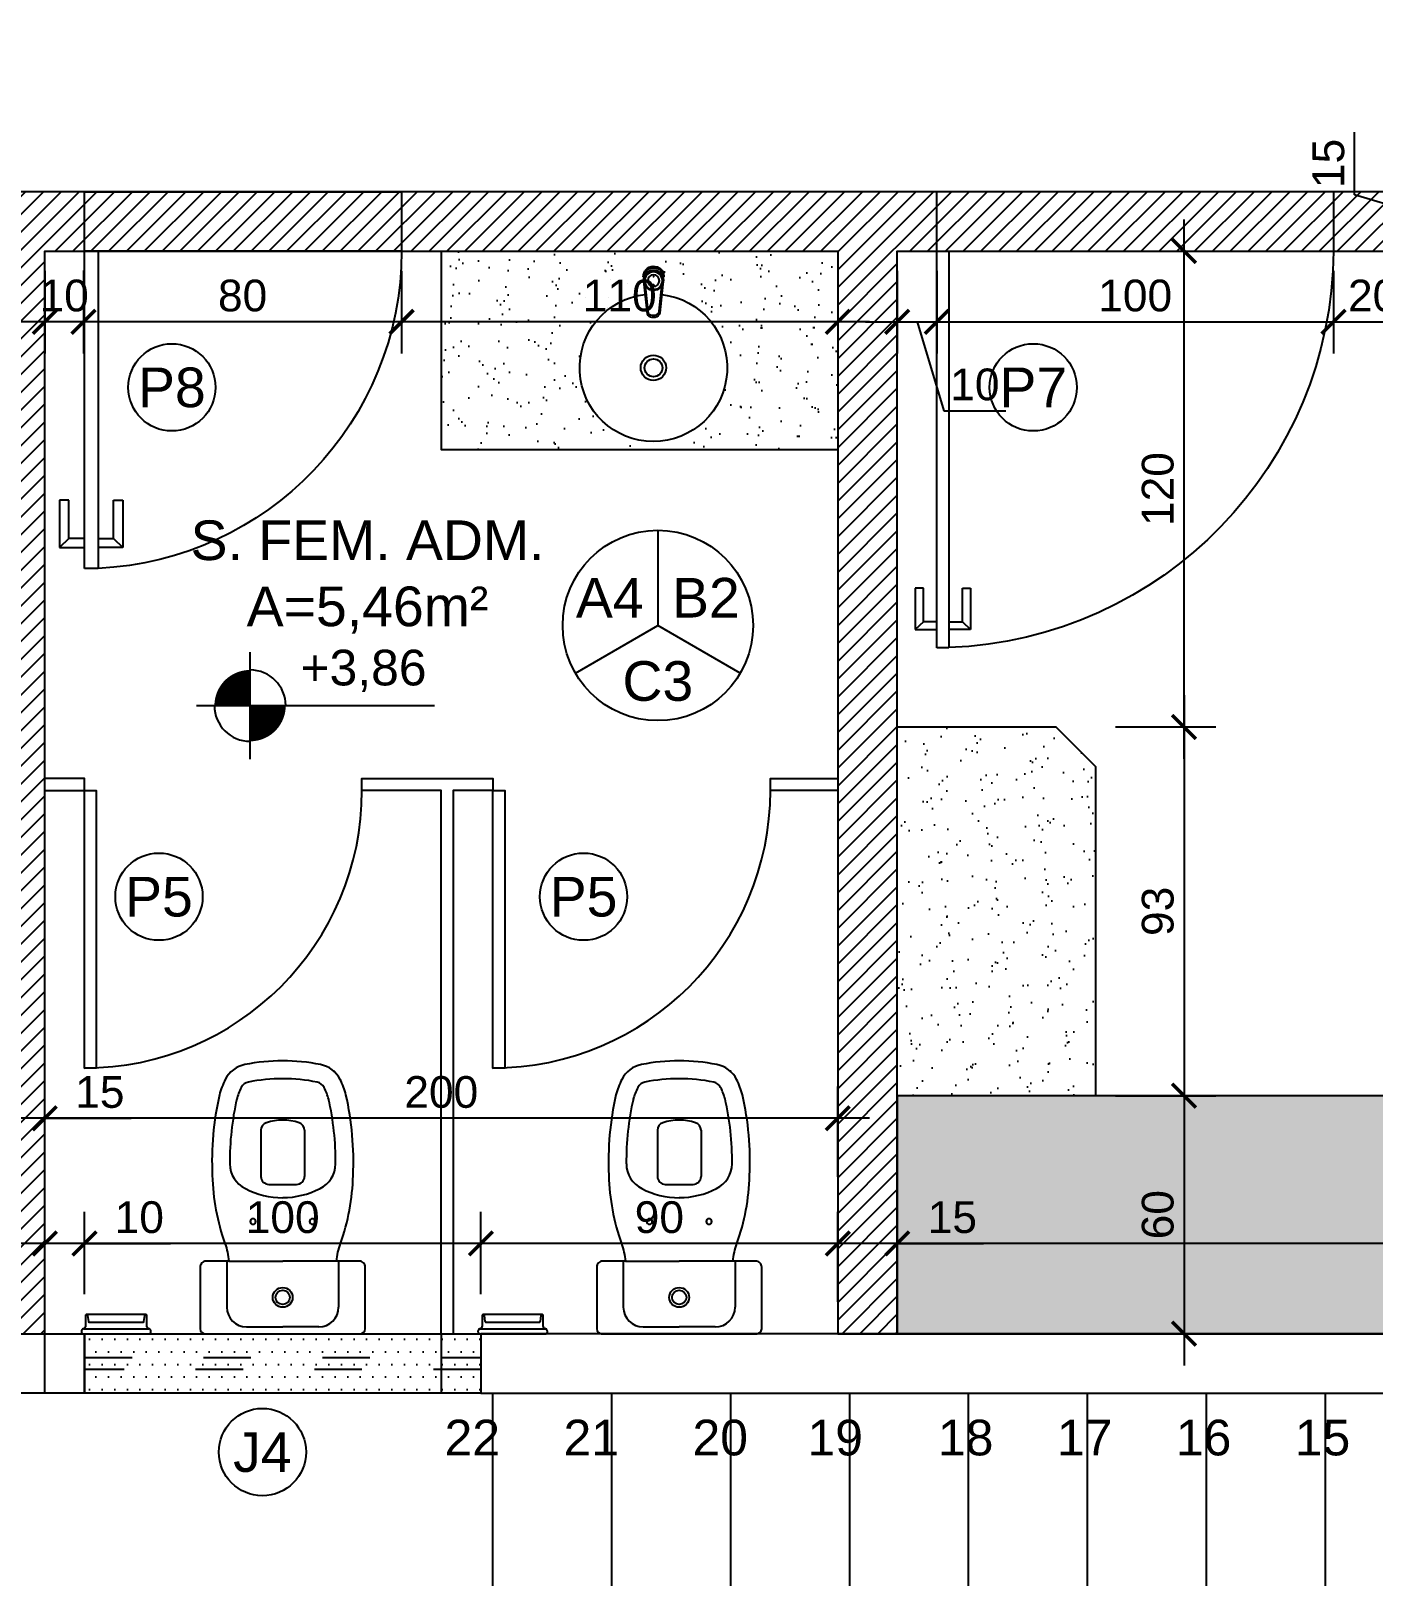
# Model space of a CAD drawing. Header units: millimetres. Extents: x 271 to 8721, y -7686 to -4716.
# Drawn here: x 6197.7 to 6536.2, y -7415.2 to -7025.5 of the extents above; entities that cross this region are included whole.
import ezdxf
from ezdxf.enums import TextEntityAlignment as Align

# ---------------------------------------------------------------- set-up
doc = ezdxf.new("R2010")
doc.units = ezdxf.units.MM
doc.linetypes.add('ACAD_ISO03W100', pattern=[30, 12, -18])
for name, color, linetype in [('construir', 10, 'Continuous'), ('CONSTRUIR - CARTONADO', 161, 'Continuous'), ('COTA', 8, 'Continuous'), ('demolir', 40, 'ACAD_ISO03W100'), ('Esquadrias', 4, 'Continuous'), ('HACHURA', 8, 'Continuous'), ('LAYOUT', 7, 'Continuous'), ('LEGENDA', 7, 'Continuous'), ('PAREDE', 5, 'Continuous'), ('PISO', 3, 'Continuous'), ('SOLEIRA', 8, 'Continuous'), ('Texto', 7, 'Continuous')]:
    doc.layers.add(name, color=color, linetype=linetype)
doc.styles.add('ARIAL', font='Arial.ttf')
doc.dimstyles.new('COTA 50', dxfattribs={"dimscale": 0.5, "dimtxt": 16, "dimasz": 12, "dimexe": 16, "dimexo": 10, "dimgap": 5, "dimtad": 1, "dimrnd": 0.5, "dimtxsty": 'ARIAL', "dimblk": 'ARCHTICK', "dimcen": 2.5, "dimdle": 16, "dimclrd": 8, "dimclre": 8, "dimclrt": 7, "dimadec": 0, "dimazin": 0, "dimtfac": 1, "dimtmove": 1, "dimatfit": 3, "dimfxl": 1, "dimarcsym": 0})

# ---------------------------------------------------------------- blocks, each defined once
blk = doc.blocks.new('A$C18BF1D59')
at = {"color": 8}
for p, q in [((62.81, 3.9), (62.81, 6.28)), ((62.81, 6.28), (74.75, 6.28)), ((72.5, 3.9), (62.81, 3.9)), ((72.5, 3.9), (74.75, 6.28)), ((72.5, 0), (72.5, 3.9)), ((74.75, 6.28), (74.75, 0)), ((72.5, -3.43), (72.5, -7.33)), ((74.75, -9.71), (74.75, -3.43)), ((72.5, -7.33), (62.81, -7.33)), ((62.81, -7.33), (62.81, -9.71)), ((72.5, -7.33), (74.75, -9.71)), ((62.81, -9.71), (74.75, -9.71))]:
    blk.add_line(p, q, dxfattribs=at)
for p, q in [((0, 0), (0, -3.43)), ((80, 0), (0, 0)), ((80, -3.43), (80, 0)), ((0, -3.43), (80, -3.43)), ((74.75, 0), (72.5, 0))]:
    blk.add_line(p, q)
blk.add_arc((-0.14, 0.23), 80.23, 270.1026, 357.3889, dxfattribs=at)
blk = doc.blocks.new('_ArchTick')
at = {"layer": 'Texto', "color": 0, "const_width": 0.15}
blk.add_lwpolyline([(-0.5, -0.5), (0.5, 0.5)], dxfattribs=at)
blk = doc.blocks.new('*D74')
at = {"layer": 'COTA', "color": 8, "lineweight": -2, "transparency": 16777216}
for p, q in [((6531.56, -7066.87), (6531.56, -7051.1)), ((6553.98, -7058.09), (6553.98, -7089.09)), ((6553.98, -7073.59), (6531.56, -7066.87)), ((6546.21, -7066.09), (6561.98, -7066.09)), ((6591.21, -7081.09), (6545.98, -7081.09))]:
    blk.add_line(p, q, dxfattribs=at)
at = {"layer": 'Defpoints', "color": 0, "lineweight": -3, "transparency": 16777216}
for p in [(6541.21, -7066.09), (6553.98, -7081.09), (6596.21, -7081.09)]:
    blk.add_point(p, dxfattribs=at)
at = {"layer": 'COTA', "color": 8, "lineweight": -2, "transparency": 16777216, "xscale": 6, "yscale": 6, "zscale": 6}
for p, rotation in [((6553.98, -7066.09), 90), ((6553.98, -7081.09), 270)]:
    blk.add_blockref('_ArchTick', p, dxfattribs=dict(at, rotation=rotation))
at = {"layer": 'COTA', "color": 7, "lineweight": -2, "transparency": 16777216, "insert": (6524.98, -7058.98), "char_height": 8, "attachment_point": 5, "rotation": 90, "style": 'ARIAL'}
blk.add_mtext('15', dxfattribs=at)
blk = doc.blocks.new('*D75')
at = {"layer": 'COTA', "color": 8, "lineweight": -2, "transparency": 16777216}
for p, q in [((6416.21, -7346.09), (6416.21, -7323.34)), ((7031.21, -7346.09), (7031.21, -7323.34)), ((7039.21, -7331.34), (6408.21, -7331.34))]:
    blk.add_line(p, q, dxfattribs=at)
at = {"layer": 'Defpoints', "color": 0, "lineweight": -3, "transparency": 16777216}
for p in [(6416.21, -7331.34), (6416.21, -7351.09), (7031.21, -7351.09)]:
    blk.add_point(p, dxfattribs=at)
at = {"layer": 'COTA', "color": 8, "lineweight": -2, "transparency": 16777216, "xscale": 6, "yscale": 6, "zscale": 6, "rotation": 180}
blk.add_blockref('_ArchTick', (6416.21, -7331.34), dxfattribs=at)
at = {"layer": 'COTA', "color": 8, "lineweight": -2, "transparency": 16777216, "xscale": 6, "yscale": 6, "zscale": 6}
blk.add_blockref('_ArchTick', (7031.21, -7331.34), dxfattribs=at)
at = {"layer": 'COTA', "color": 7, "lineweight": -2, "transparency": 16777216, "insert": (6723.71, -7324.76), "char_height": 8, "attachment_point": 5, "style": 'ARIAL'}
blk.add_mtext('615', dxfattribs=at)
blk = doc.blocks.new('*D76')
at = {"layer": 'COTA', "color": 8, "lineweight": -2, "transparency": 16777216}
for p, q in [((6401.21, -7346.09), (6401.21, -7323.34)), ((6416.21, -7346.09), (6416.21, -7323.34)), ((6424.21, -7331.34), (6393.21, -7331.34)), ((6416.21, -7331.34), (6437.98, -7331.34))]:
    blk.add_line(p, q, dxfattribs=at)
at = {"layer": 'Defpoints', "color": 0, "lineweight": -3, "transparency": 16777216}
for p in [(6401.21, -7331.34), (6401.21, -7351.09), (6416.21, -7351.09)]:
    blk.add_point(p, dxfattribs=at)
at = {"layer": 'COTA', "color": 8, "lineweight": -2, "transparency": 16777216, "xscale": 6, "yscale": 6, "zscale": 6, "rotation": 180}
blk.add_blockref('_ArchTick', (6401.21, -7331.34), dxfattribs=at)
at = {"layer": 'COTA', "color": 8, "lineweight": -2, "transparency": 16777216, "xscale": 6, "yscale": 6, "zscale": 6}
blk.add_blockref('_ArchTick', (6416.21, -7331.34), dxfattribs=at)
at = {"layer": 'COTA', "color": 7, "lineweight": -2, "transparency": 16777216, "insert": (6430.1, -7324.76), "char_height": 8, "attachment_point": 5, "style": 'ARIAL'}
blk.add_mtext('15', dxfattribs=at)
blk = doc.blocks.new('*D77')
at = {"layer": 'COTA', "color": 8, "lineweight": -2, "transparency": 16777216}
for p, q in [((6201.21, -7314.53), (6201.21, -7291.78)), ((6401.21, -7314.53), (6401.21, -7291.78)), ((6409.21, -7299.78), (6193.21, -7299.78))]:
    blk.add_line(p, q, dxfattribs=at)
at = {"layer": 'Defpoints', "color": 0, "lineweight": -3, "transparency": 16777216}
for p in [(6201.21, -7299.78), (6201.21, -7319.53), (6401.21, -7319.53)]:
    blk.add_point(p, dxfattribs=at)
at = {"layer": 'COTA', "color": 8, "lineweight": -2, "transparency": 16777216, "xscale": 6, "yscale": 6, "zscale": 6, "rotation": 180}
blk.add_blockref('_ArchTick', (6201.21, -7299.78), dxfattribs=at)
at = {"layer": 'COTA', "color": 8, "lineweight": -2, "transparency": 16777216, "xscale": 6, "yscale": 6, "zscale": 6}
blk.add_blockref('_ArchTick', (6401.21, -7299.78), dxfattribs=at)
at = {"layer": 'COTA', "color": 7, "lineweight": -2, "transparency": 16777216, "insert": (6301.21, -7293.19), "char_height": 8, "attachment_point": 5, "style": 'ARIAL'}
blk.add_mtext('200', dxfattribs=at)
blk = doc.blocks.new('*D78')
at = {"layer": 'COTA', "color": 8, "lineweight": -2, "transparency": 16777216}
for p, q in [((6186.21, -7314.53), (6186.21, -7291.78)), ((6201.21, -7314.53), (6201.21, -7291.78)), ((6209.21, -7299.78), (6178.21, -7299.78)), ((6201.21, -7299.78), (6222.98, -7299.78))]:
    blk.add_line(p, q, dxfattribs=at)
at = {"layer": 'Defpoints', "color": 0, "lineweight": -3, "transparency": 16777216}
for p in [(6186.21, -7299.78), (6186.21, -7319.53), (6201.21, -7319.53)]:
    blk.add_point(p, dxfattribs=at)
at = {"layer": 'COTA', "color": 8, "lineweight": -2, "transparency": 16777216, "xscale": 6, "yscale": 6, "zscale": 6, "rotation": 180}
blk.add_blockref('_ArchTick', (6186.21, -7299.78), dxfattribs=at)
at = {"layer": 'COTA', "color": 8, "lineweight": -2, "transparency": 16777216, "xscale": 6, "yscale": 6, "zscale": 6}
blk.add_blockref('_ArchTick', (6201.21, -7299.78), dxfattribs=at)
at = {"layer": 'COTA', "color": 7, "lineweight": -2, "transparency": 16777216, "insert": (6215.1, -7293.19), "char_height": 8, "attachment_point": 5, "style": 'ARIAL'}
blk.add_mtext('15', dxfattribs=at)
blk = doc.blocks.new('VS CX - PLANTA')
at = {"color": 9, "linetype": 'Continuous'}
for p, q in [((-5.5, 51.3), (-5.5, 39.66)), ((5.5, 51.3), (5.5, 39.66)), ((-3.5, 37.66), (3.5, 37.66))]:
    blk.add_line(p, q, dxfattribs=at)
at = {"color": 9, "linetype": 'Continuous', "ltscale": 5}
for p, q in [((-14.1, 18.3), (-14.1, 6.7)), ((14.1, 18.3), (14.1, 6.7)), ((-9.1, 1.7), (0, 1.7)), ((9.1, 1.7), (0, 1.7))]:
    blk.add_line(p, q, dxfattribs=at)
at = {"linetype": 'Continuous', "ltscale": 5}
for p in [(-13.56, 18.3), (13.56, 18.3)]:
    blk.add_line(p, (0, 18.3), dxfattribs=at)
blk.add_lwpolyline([(13.56, 18.3, -0.056416), (14.55, 22.7, 0.079929), (17.75, 39.88, 0.068257), (15.95, 60.2, 0.052344), (14.48, 64.12, 0.23374), (9.52, 67.86, 0.098725), (-9.52, 67.86, 0.233803), (-14.48, 64.12, 0.052356), (-15.95, 60.2, 0.068131), (-17.75, 39.94, 0.080193), (-14.55, 22.7, -0.056378), (-13.56, 18.3), (-19.3, 18.3, 0.41424), (-20.8, 16.8), (-20.8, 1.2, 0.414167), (-19.6, 0), (19.6, 0, 0.414167), (20.8, 1.2), (20.8, 16.8, 0.414267), (19.3, 18.3)], format="xyb", close=True)
at = {"linetype": 'Continuous'}
blk.add_circle((0, 9.15), 2.5, dxfattribs=at)
at = {"color": 9, "linetype": 'Continuous'}
blk.add_circle((0, 9.15), 1.8, dxfattribs=at)
at = {"linetype": 'Continuous', "ltscale": 5}
for centre, radius, start, end in [((-8.22, 60.98), 2.5, 99.6913, 153.3651), ((0.01, 20.11), 44.19, 90.0085, 101.2875), ((0, 20.09), 44.21, 78.625, 90.0036), ((8.22, 60.98), 2.5, 26.6178, 78.3765), ((57.16, 43.49), 70.5, 167.1244, 180.5295), ((3.4, 55.14), 15.5, 153.3514, 165.3423), ((-3.4, 55.15), 15.5, 14.6385, 26.6424), ((-57.17, 43.49), 70.51, 359.4596, 12.8751), ((-6.33, 42.89), 7, 180.5826, 243.8431), ((6.33, 42.89), 7, 296.1569, 359.4174), ((0, 54.75), 20.45, 242.5778, 270.0077), ((0, 54.75), 20.44, 270.0008, 297.4329), ((-7.5, 28.3), 0.7, 90, 270), ((-7.5, 28.3), 0.7, 270, 90), ((7.5, 28.3), 0.7, 90, 270), ((7.5, 28.3), 0.7, 270, 90)]:
    blk.add_arc(centre, radius, start, end, dxfattribs=at)
at = {"color": 9, "linetype": 'Continuous'}
for centre, radius, start, end in [((-3.5, 51.3), 2, 108.223, 180), ((0, 40.66), 13.19, 71.777, 108.223), ((3.5, 51.3), 2, 0, 71.777), ((-3.5, 39.66), 2, 180, 270)]:
    blk.add_arc(centre, radius, start, end, dxfattribs=at)
at = {"color": 9, "linetype": 'Continuous', "ltscale": 25}
blk.add_arc((3.5, 39.66), 2, 270, 0, dxfattribs=at)
at = {"color": 9, "linetype": 'Continuous', "ltscale": 5}
for centre, start, end in [((-9.1, 6.7), 180, 270), ((9.1, 6.7), 270, 0)]:
    blk.add_arc(centre, 5, start, end, dxfattribs=at)
at = {"color": 0, "linetype": 'ByBlock', "ltscale": 5}
blk.add_point((12.91, 66.18), dxfattribs=at)
blk = doc.blocks.new('PAPELEIRA - PLANTA')
blk.add_lwpolyline([(-4.84, -7.42, 0.415896), (-4.53, -7.73), (-2, -7.73, -0.331623), (-1.21, -8.31, 0.331667), (-0.62, -8.76), (-0.42, -8.76, 0.423394), (0, -8.34), (0, 8.34, 0.414552), (-0.41, 8.76), (-0.62, 8.76, 0.33125), (-1.21, 8.31, -0.331623), (-2, 7.73), (-4.53, 7.73, 0.416002), (-4.84, 7.42)], format="xyb", close=True)
at = {"linetype": 'Continuous', "ltscale": 2.5}
blk.add_lwpolyline([(-1.24, -8.24), (-1.24, 8.24)], dxfattribs=at)
at = {"color": 9, "linetype": 'Continuous', "ltscale": 2.5}
blk.add_lwpolyline([(-4.84, 7.42, 0.373522), (-4.57, 7.11), (-3.05, 6.9, -0.374701), (-2.78, 6.59), (-2.78, -6.59, -0.374986), (-3.05, -6.9), (-4.57, -7.11, 0.373209), (-4.84, -7.42, 0.00147)], format="xyb", dxfattribs=at)
blk = doc.blocks.new('P100')
at = {"color": 8}
for p, q in [((84.96, 3.41), (84.96, 5.5)), ((84.96, 5.5), (95.41, 5.5)), ((93.44, 3.41), (95.41, 5.5)), ((95.41, 5.5), (95.41, 0)), ((93.44, 3.41), (84.96, 3.41)), ((93.44, 0), (93.44, 3.41)), ((93.44, -3), (93.44, -6.41)), ((95.41, -8.49), (95.41, -3)), ((93.44, -6.41), (84.96, -6.41)), ((84.96, -6.41), (84.96, -8.49)), ((93.44, -6.41), (95.41, -8.49)), ((84.96, -8.49), (95.41, -8.49))]:
    blk.add_line(p, q, dxfattribs=at)
for p, q in [((100, 0), (0, 0)), ((0, 0), (0, -3)), ((100, -3), (100, 0)), ((0, -3), (100, -3)), ((95.41, 0), (93.44, 0))]:
    blk.add_line(p, q)
blk.add_arc((-0.66, 0.72), 100.72, 270.3729, 357.8825, dxfattribs=at)
blk = doc.blocks.new('L56_P')
at = {"color": 8}
for points in [[(0, 0.032, 0.414214), (-0.032, 0, 0.414214), (0, -0.032, 0.414214), (0.032, 0, 0.414214)], [(0, 0.0225, 0.414214), (-0.0225, 0, 0.414214), (0, -0.0225, 0.414214), (0.0225, 0, 0.414214)]]:
    blk.add_lwpolyline(points, format="xyb", close=True, dxfattribs=at)
blk.add_lwpolyline([(0.2105, 0.0239), (0.2105, 0.0239), (0.1383, 0.0161, 0.334457), (0.1269, 0.0047), (0.1269, -0.0042, 0.241665), (0.1348, -0.015), (0.2105, -0.0233)], format="xyb")
blk.add_lwpolyline([(0.2064, -0.0209), (0.1427, -0.014, -0.376353), (0.1323, -0.0031), (0.1323, 0.0043, -0.358572), (0.1427, 0.0146), (0.2064, 0.0215)], format="xyb", dxfattribs=at)
for centre, radius in [((0.2196, 0.0003), 0.0222), ((0.2196, 0.0003), 0.0148), ((0.2078, 0.0003), 0.00153), ((0.2312, 0.0003), 0.00153)]:
    blk.add_circle(centre, radius, dxfattribs=at)
blk.add_arc((0, 0), 0.186, 6.527, 353.6792)
for centre, radius, start, end in [((0.23, 0.0004), 0.0259, 268.9576, 85.8685), ((0.2262, 0.0003), 0.026, 277.3903, 82.6333), ((0.2295, 0.0003), 0.0239, 306.8125, 53.1638)]:
    blk.add_arc(centre, radius, start, end, dxfattribs=at)
blk.add_ellipse((0.2208, 0.0003), major_axis=(0, -0.0259), ratio=0.963315)
blk = doc.blocks.new('IND.ESQ.')
at = {"layer": 'Texto'}
blk.add_circle((0, 0), 5.5, dxfattribs=at)
at = {"layer": 'Texto', "style": 'ARIAL'}
blk.add_attdef('PP', text='', height=5, dxfattribs=at).set_placement((0, 0), align=Align.MIDDLE_CENTER)
blk = doc.blocks.new('A$C216C62CF')
at = {"color": 0, "const_width": 0.5}
blk.add_lwpolyline([(-116.25, 5.62), (-67.5, 5.62), (-91.88, 16.69)], close=True, dxfattribs=at)
at = {"color": 0, "linetype": 'ByBlock'}
for points in [[(-116.25, -1.87), (-116.25, 1.87), (-67.5, -1.87), (-67.5, 1.87)], [(-63.75, -1.87), (-63.75, 1.87), (-60, -1.87), (-60, 1.87)], [(-56.25, -1.87), (-56.25, 1.87), (-52.5, -1.87), (-52.5, 1.87)], [(-48.75, -1.87), (-48.75, 1.87), (0, -1.87), (0, 1.87)]]:
    blk.add_solid(points, dxfattribs=at)
at = {"color": 0, "style": 'ARIAL', "width": 1.2}
blk.add_attdef('A', text='', height=15, dxfattribs=at).set_placement((-91.88, 16.69), align=Align.BOTTOM_CENTER)
blk = doc.blocks.new('A$C1DFB60F3')
at = {"layer": 'Texto', "color": 0, "linetype": 'ByBlock'}
for p, q in [((0, -13.5), (0, 13.5)), ((-13.5, 0), (46.5, 0))]:
    blk.add_line(p, q, dxfattribs=at)
at = {"layer": 'Texto', "color": 0, "linetype": 'ByBlock', "const_width": 9}
for points in [[(-4.5, 0, -0.414214), (0, 4.5, -0.618034)], [(0, -4.5, 0.414214), (4.5, 0, 0.618034)]]:
    blk.add_lwpolyline(points, format="xyb", dxfattribs=at)
at = {"layer": 'Texto', "color": 0, "linetype": 'ByBlock'}
for start, end in [(0, 90), (180, 270)]:
    blk.add_arc((0, 0), 9, start, end, dxfattribs=at)
at = {"layer": 'Texto', "color": 0, "linetype": 'ByBlock', "style": 'ARIAL'}
blk.add_attdef('0,00', (12.7, 5.1), '', height=9, dxfattribs=at)
blk = doc.blocks.new('PIZZA')
at = {"layer": 'Texto'}
for points in [[(0, 12), (0, 0)], [(-10.39, -6), (0, 0)], [(10.39, -6), (0, 0)]]:
    blk.add_lwpolyline(points, dxfattribs=at)
blk.add_circle((0, 0), 12, dxfattribs=at)
at = {"layer": 'Texto', "style": 'ARIAL'}
for tag, p in [('A1', (-6.06, 3.5)), ('B1', (6.06, 3.5)), ('C1', (0, -7))]:
    blk.add_attdef(tag, text='', height=5, dxfattribs=at).set_placement(p, align=Align.MIDDLE_CENTER)
blk = doc.blocks.new('*D114')
at = {"layer": 'COTA', "color": 8, "lineweight": -2, "transparency": 16777216}
for p, q in [((6488.53, -7193.09), (6488.53, -7302.09)), ((6471.21, -7201.09), (6496.53, -7201.09)), ((6471.21, -7294.09), (6496.53, -7294.09))]:
    blk.add_line(p, q, dxfattribs=at)
at = {"layer": 'Defpoints', "color": 0, "lineweight": -3, "transparency": 16777216}
for p in [(6466.21, -7201.09), (6466.21, -7294.09), (6488.53, -7294.09)]:
    blk.add_point(p, dxfattribs=at)
at = {"layer": 'COTA', "color": 8, "lineweight": -2, "transparency": 16777216, "xscale": 6, "yscale": 6, "zscale": 6}
for p, rotation in [((6488.53, -7201.09), 90), ((6488.53, -7294.09), 270)]:
    blk.add_blockref('_ArchTick', p, dxfattribs=dict(at, rotation=rotation))
at = {"layer": 'COTA', "color": 7, "lineweight": -2, "transparency": 16777216, "insert": (6481.94, -7247.59), "char_height": 8, "attachment_point": 5, "rotation": 90, "style": 'ARIAL'}
blk.add_mtext('93', dxfattribs=at)
blk = doc.blocks.new('*D115')
at = {"layer": 'COTA', "color": 8, "lineweight": -2, "transparency": 16777216}
for p, q in [((6488.53, -7286.09), (6488.53, -7362.09)), ((6471.21, -7294.09), (6496.53, -7294.09)), ((6483.53, -7354.09), (6480.53, -7354.09))]:
    blk.add_line(p, q, dxfattribs=at)
at = {"layer": 'Defpoints', "color": 0, "lineweight": -3, "transparency": 16777216}
for p in [(6466.21, -7294.09), (6488.53, -7354.09), (6488.53, -7354.09)]:
    blk.add_point(p, dxfattribs=at)
at = {"layer": 'COTA', "color": 8, "lineweight": -2, "transparency": 16777216, "xscale": 6, "yscale": 6, "zscale": 6}
for p, rotation in [((6488.53, -7294.09), 90), ((6488.53, -7354.09), 270)]:
    blk.add_blockref('_ArchTick', p, dxfattribs=dict(at, rotation=rotation))
at = {"layer": 'COTA', "color": 7, "lineweight": -2, "transparency": 16777216, "insert": (6481.94, -7324.09), "char_height": 8, "attachment_point": 5, "rotation": 90, "style": 'ARIAL'}
blk.add_mtext('60', dxfattribs=at)
blk = doc.blocks.new('*D116')
at = {"layer": 'COTA', "color": 8, "lineweight": -2, "transparency": 16777216}
for p, q in [((6488.53, -7209.09), (6488.53, -7073.09)), ((6481.21, -7081.09), (6496.53, -7081.09)), ((6471.21, -7201.09), (6496.53, -7201.09))]:
    blk.add_line(p, q, dxfattribs=at)
at = {"layer": 'Defpoints', "color": 0, "lineweight": -3, "transparency": 16777216}
for p in [(6476.21, -7081.09), (6488.53, -7081.09), (6466.21, -7201.09)]:
    blk.add_point(p, dxfattribs=at)
at = {"layer": 'COTA', "color": 8, "lineweight": -2, "transparency": 16777216, "xscale": 6, "yscale": 6, "zscale": 6}
for p, rotation in [((6488.53, -7081.09), 90), ((6488.53, -7201.09), 270)]:
    blk.add_blockref('_ArchTick', p, dxfattribs=dict(at, rotation=rotation))
at = {"layer": 'COTA', "color": 7, "lineweight": -2, "transparency": 16777216, "insert": (6481.94, -7141.09), "char_height": 8, "attachment_point": 5, "rotation": 90, "style": 'ARIAL'}
blk.add_mtext('120', dxfattribs=at)
blk = doc.blocks.new('*D119')
at = {"layer": 'COTA', "color": 8, "lineweight": -2, "transparency": 16777216}
for p, q in [((6416.21, -7086.09), (6416.21, -7106.92)), ((6426.21, -7086.09), (6426.21, -7106.92)), ((6408.21, -7098.92), (6434.21, -7098.92)), ((6421.21, -7098.92), (6427.94, -7121.34)), ((6427.94, -7121.34), (6443.62, -7121.34))]:
    blk.add_line(p, q, dxfattribs=at)
at = {"layer": 'Defpoints', "color": 0, "lineweight": -3, "transparency": 16777216}
for p in [(6416.21, -7081.09), (6426.21, -7081.09), (6426.21, -7098.92)]:
    blk.add_point(p, dxfattribs=at)
at = {"layer": 'COTA', "color": 8, "lineweight": -2, "transparency": 16777216, "xscale": 6, "yscale": 6, "zscale": 6, "rotation": 180}
blk.add_blockref('_ArchTick', (6416.21, -7098.92), dxfattribs=at)
at = {"layer": 'COTA', "color": 8, "lineweight": -2, "transparency": 16777216, "xscale": 6, "yscale": 6, "zscale": 6}
blk.add_blockref('_ArchTick', (6426.21, -7098.92), dxfattribs=at)
at = {"layer": 'COTA', "color": 7, "lineweight": -2, "transparency": 16777216, "insert": (6435.78, -7114.75), "char_height": 8, "attachment_point": 5, "style": 'ARIAL'}
blk.add_mtext('10', dxfattribs=at)
blk = doc.blocks.new('*D120')
at = {"layer": 'COTA', "color": 8, "lineweight": -2, "transparency": 16777216}
for p, q in [((6426.21, -7086.09), (6426.21, -7106.92)), ((6526.21, -7086.09), (6526.21, -7106.92)), ((6418.21, -7098.92), (6534.21, -7098.92))]:
    blk.add_line(p, q, dxfattribs=at)
at = {"layer": 'Defpoints', "color": 0, "lineweight": -3, "transparency": 16777216}
for p in [(6426.21, -7081.09), (6526.21, -7081.09), (6526.21, -7098.92)]:
    blk.add_point(p, dxfattribs=at)
at = {"layer": 'COTA', "color": 8, "lineweight": -2, "transparency": 16777216, "xscale": 6, "yscale": 6, "zscale": 6, "rotation": 180}
blk.add_blockref('_ArchTick', (6426.21, -7098.92), dxfattribs=at)
at = {"layer": 'COTA', "color": 8, "lineweight": -2, "transparency": 16777216, "xscale": 6, "yscale": 6, "zscale": 6}
blk.add_blockref('_ArchTick', (6526.21, -7098.92), dxfattribs=at)
at = {"layer": 'COTA', "color": 7, "lineweight": -2, "transparency": 16777216, "insert": (6476.21, -7092.33), "char_height": 8, "attachment_point": 5, "style": 'ARIAL'}
blk.add_mtext('100', dxfattribs=at)
blk = doc.blocks.new('*D121')
at = {"layer": 'COTA', "color": 8, "lineweight": -2, "transparency": 16777216}
for p, q in [((6526.21, -7086.09), (6526.21, -7106.92)), ((6545.98, -7086.09), (6545.98, -7106.92)), ((6518.21, -7098.92), (6553.98, -7098.92))]:
    blk.add_line(p, q, dxfattribs=at)
at = {"layer": 'Defpoints', "color": 0, "lineweight": -3, "transparency": 16777216}
for p in [(6526.21, -7081.09), (6545.98, -7081.09), (6545.98, -7098.92)]:
    blk.add_point(p, dxfattribs=at)
at = {"layer": 'COTA', "color": 8, "lineweight": -2, "transparency": 16777216, "xscale": 6, "yscale": 6, "zscale": 6, "rotation": 180}
blk.add_blockref('_ArchTick', (6526.21, -7098.92), dxfattribs=at)
at = {"layer": 'COTA', "color": 8, "lineweight": -2, "transparency": 16777216, "xscale": 6, "yscale": 6, "zscale": 6}
blk.add_blockref('_ArchTick', (6545.98, -7098.92), dxfattribs=at)
at = {"layer": 'COTA', "color": 7, "lineweight": -2, "transparency": 16777216, "insert": (6536.1, -7092.33), "char_height": 8, "attachment_point": 5, "style": 'ARIAL'}
blk.add_mtext('20', dxfattribs=at)
blk = doc.blocks.new('*D122')
at = {"layer": 'COTA', "color": 8, "lineweight": -2, "transparency": 16777216}
for p, q in [((6291.21, -7086.09), (6291.21, -7106.92)), ((6401.21, -7086.09), (6401.21, -7106.92)), ((6409.21, -7098.92), (6283.21, -7098.92))]:
    blk.add_line(p, q, dxfattribs=at)
at = {"layer": 'Defpoints', "color": 0, "lineweight": -3, "transparency": 16777216}
for p in [(6291.21, -7081.09), (6401.21, -7081.09), (6291.21, -7098.92)]:
    blk.add_point(p, dxfattribs=at)
at = {"layer": 'COTA', "color": 8, "lineweight": -2, "transparency": 16777216, "xscale": 6, "yscale": 6, "zscale": 6, "rotation": 180}
blk.add_blockref('_ArchTick', (6291.21, -7098.92), dxfattribs=at)
at = {"layer": 'COTA', "color": 8, "lineweight": -2, "transparency": 16777216, "xscale": 6, "yscale": 6, "zscale": 6}
blk.add_blockref('_ArchTick', (6401.21, -7098.92), dxfattribs=at)
at = {"layer": 'COTA', "color": 7, "lineweight": -2, "transparency": 16777216, "insert": (6346.21, -7092.33), "char_height": 8, "attachment_point": 5, "style": 'ARIAL'}
blk.add_mtext('110', dxfattribs=at)
blk = doc.blocks.new('*D123')
at = {"layer": 'COTA', "color": 8, "lineweight": -2, "transparency": 16777216}
for p, q in [((6210.99, -7085.95), (6210.99, -7106.92)), ((6291.21, -7086.09), (6291.21, -7106.92)), ((6299.21, -7098.92), (6202.99, -7098.92))]:
    blk.add_line(p, q, dxfattribs=at)
at = {"layer": 'Defpoints', "color": 0, "lineweight": -3, "transparency": 16777216}
for p in [(6210.99, -7080.95), (6291.21, -7081.09), (6210.99, -7098.92)]:
    blk.add_point(p, dxfattribs=at)
at = {"layer": 'COTA', "color": 8, "lineweight": -2, "transparency": 16777216, "xscale": 6, "yscale": 6, "zscale": 6, "rotation": 180}
blk.add_blockref('_ArchTick', (6210.99, -7098.92), dxfattribs=at)
at = {"layer": 'COTA', "color": 8, "lineweight": -2, "transparency": 16777216, "xscale": 6, "yscale": 6, "zscale": 6}
blk.add_blockref('_ArchTick', (6291.21, -7098.92), dxfattribs=at)
at = {"layer": 'COTA', "color": 7, "lineweight": -2, "transparency": 16777216, "insert": (6251.1, -7092.33), "char_height": 8, "attachment_point": 5, "style": 'ARIAL'}
blk.add_mtext('80', dxfattribs=at)
blk = doc.blocks.new('*D124')
at = {"layer": 'COTA', "color": 8, "lineweight": -2, "transparency": 16777216}
for p, q in [((6201.21, -7086.09), (6201.21, -7106.92)), ((6210.99, -7085.95), (6210.99, -7106.92)), ((6218.99, -7098.92), (6193.21, -7098.92))]:
    blk.add_line(p, q, dxfattribs=at)
at = {"layer": 'Defpoints', "color": 0, "lineweight": -3, "transparency": 16777216}
for p in [(6201.21, -7081.09), (6210.99, -7080.95), (6201.21, -7098.92)]:
    blk.add_point(p, dxfattribs=at)
at = {"layer": 'COTA', "color": 8, "lineweight": -2, "transparency": 16777216, "xscale": 6, "yscale": 6, "zscale": 6, "rotation": 180}
blk.add_blockref('_ArchTick', (6201.21, -7098.92), dxfattribs=at)
at = {"layer": 'COTA', "color": 8, "lineweight": -2, "transparency": 16777216, "xscale": 6, "yscale": 6, "zscale": 6}
blk.add_blockref('_ArchTick', (6210.99, -7098.92), dxfattribs=at)
at = {"layer": 'COTA', "color": 7, "lineweight": -2, "transparency": 16777216, "insert": (6206.1, -7092.33), "char_height": 8, "attachment_point": 5, "style": 'ARIAL'}
blk.add_mtext('10', dxfattribs=at)
blk = doc.blocks.new('*D129')
at = {"layer": 'COTA', "color": 8, "lineweight": -2, "transparency": 16777216}
for p, q in [((6311.21, -7344.09), (6311.21, -7323.34)), ((6401.21, -7346.09), (6401.21, -7323.34)), ((6409.21, -7331.34), (6303.21, -7331.34))]:
    blk.add_line(p, q, dxfattribs=at)
at = {"layer": 'Defpoints', "color": 0, "lineweight": -3, "transparency": 16777216}
for p in [(6311.21, -7331.34), (6311.21, -7349.09), (6401.21, -7351.09)]:
    blk.add_point(p, dxfattribs=at)
at = {"layer": 'COTA', "color": 8, "lineweight": -2, "transparency": 16777216, "xscale": 6, "yscale": 6, "zscale": 6, "rotation": 180}
blk.add_blockref('_ArchTick', (6311.21, -7331.34), dxfattribs=at)
at = {"layer": 'COTA', "color": 8, "lineweight": -2, "transparency": 16777216, "xscale": 6, "yscale": 6, "zscale": 6}
blk.add_blockref('_ArchTick', (6401.21, -7331.34), dxfattribs=at)
at = {"layer": 'COTA', "color": 7, "lineweight": -2, "transparency": 16777216, "insert": (6356.21, -7324.76), "char_height": 8, "attachment_point": 5, "style": 'ARIAL'}
blk.add_mtext('90', dxfattribs=at)
blk = doc.blocks.new('*D130')
at = {"layer": 'COTA', "color": 8, "lineweight": -2, "transparency": 16777216}
for p, q in [((6211.21, -7344.09), (6211.21, -7323.34)), ((6311.21, -7344.09), (6311.21, -7323.34)), ((6319.21, -7331.34), (6203.21, -7331.34))]:
    blk.add_line(p, q, dxfattribs=at)
at = {"layer": 'Defpoints', "color": 0, "lineweight": -3, "transparency": 16777216}
for p in [(6211.21, -7331.34), (6211.21, -7349.09), (6311.21, -7349.09)]:
    blk.add_point(p, dxfattribs=at)
at = {"layer": 'COTA', "color": 8, "lineweight": -2, "transparency": 16777216, "xscale": 6, "yscale": 6, "zscale": 6, "rotation": 180}
blk.add_blockref('_ArchTick', (6211.21, -7331.34), dxfattribs=at)
at = {"layer": 'COTA', "color": 8, "lineweight": -2, "transparency": 16777216, "xscale": 6, "yscale": 6, "zscale": 6}
blk.add_blockref('_ArchTick', (6311.21, -7331.34), dxfattribs=at)
at = {"layer": 'COTA', "color": 7, "lineweight": -2, "transparency": 16777216, "insert": (6261.21, -7324.76), "char_height": 8, "attachment_point": 5, "style": 'ARIAL'}
blk.add_mtext('100', dxfattribs=at)
blk = doc.blocks.new('*D131')
at = {"layer": 'COTA', "color": 8, "lineweight": -2, "transparency": 16777216}
for p, q in [((6201.21, -7349.09), (6201.21, -7323.34)), ((6211.21, -7344.09), (6211.21, -7323.34)), ((6219.21, -7331.34), (6193.21, -7331.34)), ((6211.21, -7331.34), (6232.89, -7331.34))]:
    blk.add_line(p, q, dxfattribs=at)
at = {"layer": 'Defpoints', "color": 0, "lineweight": -3, "transparency": 16777216}
for p in [(6201.21, -7331.34), (6211.21, -7349.09), (6201.21, -7354.09)]:
    blk.add_point(p, dxfattribs=at)
at = {"layer": 'COTA', "color": 8, "lineweight": -2, "transparency": 16777216, "xscale": 6, "yscale": 6, "zscale": 6, "rotation": 180}
blk.add_blockref('_ArchTick', (6201.21, -7331.34), dxfattribs=at)
at = {"layer": 'COTA', "color": 8, "lineweight": -2, "transparency": 16777216, "xscale": 6, "yscale": 6, "zscale": 6}
blk.add_blockref('_ArchTick', (6211.21, -7331.34), dxfattribs=at)
at = {"layer": 'COTA', "color": 7, "lineweight": -2, "transparency": 16777216, "insert": (6225.05, -7324.76), "char_height": 8, "attachment_point": 5, "style": 'ARIAL'}
blk.add_mtext('10', dxfattribs=at)

msp = doc.modelspace()

# ---------------------------------------------------------------- hatches: boundary and pattern name
at = {"layer": 'construir'}
h = msp.add_hatch(dxfattribs=at)
h.set_pattern_fill('ANSI31', color=256, style=0)
h.set_pattern_definition([(45, (7031.2136, -7219.0926), (-2.245064, 2.245064), [])])
h.paths.add_polyline_path([(5646.214, -6871.093), (5391.214, -6871.093), (5391.214, -6896.093), (5646.214, -6896.093)])
h.paths.add_polyline_path([(6176.214, -7066.093), (6096.214, -7066.093), (6096.214, -7081.093), (6176.214, -7081.093)], flags=16)
h.paths.add_polyline_path([(7031.214, -7066.093), (6716.214, -7066.093), (6706.214, -7066.093), (6526.214, -7066.093), (6526.214, -7081.093), (7031.214, -7081.093)])
h.paths.add_polyline_path([(6526.214, -7066.093), (6426.214, -7066.093), (6426.214, -7081.093), (6526.214, -7081.093)])
h.paths.add_polyline_path([(6426.214, -7066.093), (6291.214, -7066.093), (6291.214, -7080.805, -0.0008952), (6291.214, -7081.093), (6401.214, -7081.093), (6401.214, -7354.093), (6416.214, -7354.093), (6416.214, -7081.093), (6426.214, -7081.093)])
h.paths.add_polyline_path([(6291.214, -7066.093), (6211.214, -7066.093), (6211.214, -7081.093), (6291.214, -7081.093)])
h.paths.add_polyline_path([(6211.214, -7066.093), (6176.214, -7066.093), (6176.214, -7081.093), (6186.214, -7081.093), (6186.214, -7354.093), (6201.214, -7354.093), (6201.214, -7081.093), (6211.214, -7081.093)])
h.paths.add_polyline_path([(6176.214, -7066.093), (6096.214, -7066.093), (6096.214, -7081.093), (6176.214, -7081.093)], flags=17)
h.paths.add_polyline_path([(6176.214, -7066.093), (5971.214, -7066.093), (5971.214, -7354.093), (5986.214, -7354.093), (5986.214, -7081.093), (6176.214, -7081.093)])
h.paths.add_polyline_path([(6017.214, -7354.093), (5961.214, -7354.093), (5961.214, -7369.093), (6017.214, -7369.093)])
h.paths.add_polyline_path([(7056.214, -7081.093), (7045.214, -7081.093), (7045.214, -7219.093), (7056.214, -7219.093)])
h.paths.add_polyline_path([(7045.214, -7081.093), (7042.214, -7081.093), (7042.214, -7219.093), (7045.214, -7219.093)])
h.paths.add_polyline_path([(7042.214, -7081.093), (7031.214, -7081.093), (7031.214, -7219.093), (7042.214, -7219.093)])
at = {"layer": 'CONSTRUIR - CARTONADO'}
h = msp.add_hatch(dxfattribs=at)
h.set_pattern_fill('ANSI31', color=256, style=0)
h.set_pattern_definition([(45, (4705.7136, -6104.0926), (-2.245064, 2.245064), [])])
h.paths.add_polyline_path([(7056.214, -5694.093), (7031.214, -5694.093), (7031.214, -5756.593), (7056.214, -5756.593)], flags=17)
h.paths.add_polyline_path([(7056.214, -6156.593), (7031.214, -6156.593), (7031.214, -6204.093), (7056.214, -6204.093)], flags=17)
h.paths.add_polyline_path([(7056.214, -6604.093), (7031.214, -6604.093), (7031.214, -6720.093), (7056.214, -6720.093)], flags=17)
h.paths.add_polyline_path([(6176.214, -7066.093), (6096.214, -7066.093), (6096.214, -7081.093), (6176.214, -7081.093)], flags=0)
h.paths.add_polyline_path([(7031.214, -7066.093), (6526.214, -7066.093), (6526.214, -7081.093), (7031.214, -7081.093)], flags=17)
h.paths.add_polyline_path([(7056.214, -6990.093), (7045.214, -6987.893), (7045.214, -6990.093), (7042.214, -6990.093), (7042.214, -6987.293), (7031.214, -6985.093), (7031.214, -7066.093), (7031.214, -7081.093), (7056.214, -7081.093)], flags=17)
h.paths.add_polyline_path([(6416.214, -7081.093), (6426.214, -7081.093), (6426.214, -7066.093), (6291.214, -7066.093), (6291.214, -7080.805, -0.0008952), (6291.214, -7081.093), (6401.214, -7081.093), (6401.214, -7354.093), (6416.214, -7354.093)], flags=17)
h.paths.add_polyline_path([(6526.214, -7066.093), (6426.214, -7066.093), (6426.214, -7081.093), (6526.214, -7081.093)], flags=17)
h.paths.add_polyline_path([(6291.214, -7066.093), (6211.214, -7066.093), (6211.214, -7081.093), (6291.214, -7081.093)], flags=17)
h.paths.add_polyline_path([(6211.214, -7066.093), (6176.214, -7066.093), (6176.214, -7081.093), (6186.214, -7081.093), (6186.214, -7354.093), (6201.214, -7354.093), (6201.214, -7081.093), (6211.214, -7081.093)], flags=17)
h.paths.add_polyline_path([(6176.214, -7066.093), (6096.214, -7066.093), (6096.214, -7081.093), (6176.214, -7081.093)], flags=16)
h.paths.add_polyline_path([(6176.214, -7066.093), (5971.214, -7066.093), (5971.214, -7354.093), (5986.214, -7354.093), (5986.214, -7081.093), (6176.214, -7081.093)], flags=17)
h.paths.add_polyline_path([(6017.214, -7354.093), (5961.214, -7354.093), (5961.214, -7369.093), (6017.214, -7369.093)], flags=17)
h.paths.add_polyline_path([(6716.214, -6834.093), (6716.214, -6639.093), (7031.214, -6639.093), (7031.214, -6720.093), (7056.214, -6720.093), (7056.214, -6604.093), (7031.214, -6604.093), (7031.214, -6629.093), (5981.214, -6629.093), (5981.214, -6179.093), (7031.214, -6179.093), (7031.214, -6204.093), (7056.214, -6204.093), (7056.214, -6156.593), (7031.214, -6156.593), (7031.214, -6169.093), (6731.214, -6169.093), (6731.214, -6179.093), (6706.214, -6179.093), (6706.214, -6169.093), (5981.214, -6169.093), (5981.214, -5744.093), (6706.214, -5744.093), (6706.214, -5734.093), (6731.214, -5734.093), (6731.214, -5744.093), (7031.214, -5744.093), (7031.214, -5756.593), (7056.214, -5756.593), (7056.214, -5694.093), (7031.214, -5694.093), (7031.214, -5734.093), (5981.214, -5734.093), (5981.214, -5354.093), (5971.214, -5354.093), (5971.214, -6956.093), (6706.214, -6956.093), (6706.214, -7066.093), (5971.214, -7066.093), (5971.214, -7354.093), (5961.214, -7354.093), (5961.214, -7369.093), (6017.214, -7369.093), (6017.214, -7354.093), (5986.214, -7354.093), (5986.214, -7081.093), (6186.214, -7081.093), (6186.214, -7354.093), (6201.214, -7354.093), (6201.214, -7081.093), (6401.214, -7081.093), (6401.214, -7354.093), (6416.214, -7354.093), (6416.214, -7081.093), (7031.214, -7081.093), (7056.214, -7081.093), (7056.214, -6990.093), (7031.214, -6985.093), (7031.214, -7066.093), (6716.214, -7066.093), (6716.214, -6862.093), (6706.214, -6862.093), (6706.214, -6946.093), (6471.214, -6946.093), (6471.214, -6639.093), (6706.214, -6639.093), (6706.214, -6834.093)])
h.paths.add_polyline_path([(6226.214, -6639.093), (6461.214, -6639.093), (6461.214, -6946.093), (6226.214, -6946.093)], flags=16)
h.paths.add_polyline_path([(5981.214, -6639.093), (6216.214, -6639.093), (6216.214, -6946.093), (5981.214, -6946.093)], flags=16)
at = {"layer": 'demolir'}
h = msp.add_hatch(dxfattribs=at)
h.set_pattern_fill('DOTS', color=256, scale=2, style=0)
h.set_pattern_definition([(0, (6093.4602, -16204.2104), (1.5875, 3.175), [0, -3.175])])
h.paths.add_polyline_path([(6211.214, -7354.093), (6311.214, -7354.093), (6311.214, -7369.093), (6211.214, -7369.093)])
at = {"layer": 'HACHURA'}
h = msp.add_hatch(dxfattribs=at)
h.set_pattern_fill('AR-SAND', color=256, scale=0.2, angle=-90, style=0)
h.set_pattern_definition([(-127.5, (-1427.613, 17701.17), (-9.7882647, 0.3200063), [0, -7.7216, 0, -8.636, 0, -8.255]), (-97.5, (-1427.613, 17701.17), (-14.336502, -8.9904657), [0, -4.1656, 0, -6.9596, 0, -2.667]), (-57.5, (-1427.613, 17707.4185), (-0.0287437, -15.8198474), [0, -2.54, 0, -9.144, 0, -11.938]), (-47.5, (-1427.613, 17707.418), (-4.4585865, -15.271129), [0, -1.27, 0, -5.9944, 0, -6.858])])
h.paths.add_polyline_path([(6323.214, -7081.093), (6338.214, -7081.093), (6338.214, -7101.918, 0.2445998), (6338.214, -7119.089), (6338.214, -7131.093), (6323.214, -7131.093)])
h.paths.add_polyline_path([(6301.214, -7081.093), (6323.214, -7081.093), (6323.214, -7131.093), (6301.214, -7131.093)])
edge = h.paths.add_edge_path()
edge.add_ellipse((6354.683, -7088.423), major_axis=(2.594, 0), ratio=0.9633149, start_angle=335.51818, end_angle=564.48053)
edge.add_line((6352.323, -7089.458), (6352.599, -7092.024))
edge.add_arc((6354.714, -7110.503), 18.6, 96.52698, 152.51066)
edge.add_line((6338.214, -7101.918), (6338.214, -7081.093))
edge.add_line((6338.214, -7081.093), (6401.214, -7081.093))
edge.add_line((6401.214, -7081.093), (6401.214, -7131.093))
edge.add_line((6401.214, -7131.093), (6338.214, -7131.093))
edge.add_line((6338.214, -7131.093), (6338.214, -7119.089))
edge.add_arc((6354.714, -7110.503), 18.6, 207.48934, 443.67918)
edge.add_line((6356.761, -7092.017), (6357.043, -7089.458))
h.paths.add_polyline_path([(6356.596, -7086.124, 0.5004966), (6352.77, -7086.123, -0.4380839)], flags=16)
h = msp.add_hatch(dxfattribs=at)
h.set_pattern_fill('AR-SAND', color=256, scale=0.2, angle=-90, style=0)
h.set_pattern_definition([(-52.5, (6416.2136, -7354.0926), (9.78826, 0.32), [0, -7.7216, 0, -8.636, 0, -8.255]), (-82.5, (6416.214, -7354.093), (14.3365, -8.9905), [0, -4.1656, 0, -6.9596, 0, -2.667]), (-122.5, (6416.214, -7347.844), (0.02874, -15.81985), [0, -2.54, 0, -9.144, 0, -11.938]), (-132.5, (6416.214, -7347.844), (4.4586, -15.2711), [0, -1.27, 0, -5.9944, 0, -6.858])])
h.paths.add_polyline_path([(6466.214, -7211.093), (6456.214, -7201.093), (6416.214, -7201.093), (6416.214, -7294.093), (6466.214, -7294.093)])
h = msp.add_hatch(dxfattribs=at)
h.set_pattern_fill('AR-SAND', color=256, scale=0.2, angle=-90, style=0)
h.set_pattern_definition([(-52.5, (6401.2136, -7354.0926), (9.78826, 0.32001), [0, -7.7216, 0, -8.636, 0, -8.255]), (-82.5, (6401.214, -7354.093), (14.3365, -8.99047), [0, -4.1656, 0, -6.9596, 0, -2.667]), (-122.5, (6401.214, -7347.844), (0.02874, -15.81985), [0, -2.54, 0, -9.144, 0, -11.938]), (-132.5, (6401.214, -7347.844), (4.4586, -15.27113), [0, -1.27, 0, -5.9944, 0, -6.858])])
h.paths.add_polyline_path([(6416.214, -7294.093), (6416.214, -7354.093), (7031.214, -7354.093), (7031.214, -7294.093)])

# ---------------------------------------------------------------- linework, layer by layer
at = {"layer": 'construir'}
msp.add_lwpolyline([(6706.214, -6956.093), (6706.214, -7066.093), (5971.214, -7066.093), (5971.214, -7354.093), (5961.214, -7354.093), (5961.214, -7369.093), (6017.214, -7369.093), (6017.214, -7354.093), (5986.214, -7354.093), (5986.214, -7081.093), (6186.214, -7081.093), (6186.214, -7354.093), (6201.214, -7354.093), (6201.214, -7081.093), (6401.214, -7081.093), (6401.214, -7354.093), (6416.214, -7354.093), (6416.214, -7081.093), (7031.214, -7081.093), (7031.214, -7081.093), (7056.214, -7081.093), (7056.214, -6990.093)], dxfattribs=at)
at = {"layer": 'Defpoints'}
msp.add_lwpolyline([(6201.214, -7354.093), (6301.214, -7354.093), (6301.214, -7369.093), (6201.214, -7369.093)], close=True, dxfattribs=at)
at = {"layer": 'Esquadrias'}
msp.add_lwpolyline([(6311.214, -7369.093), (6211.214, -7369.093), (6211.214, -7354.093), (6311.214, -7354.093)], close=True, dxfattribs=at)
at = {"layer": 'Esquadrias', "linetype": 'ACAD_ISO03W100'}
msp.add_lwpolyline([(6311.214, -7363.093), (6211.214, -7363.093), (6211.214, -7360.093), (6311.214, -7360.093)], close=True, dxfattribs=at)
at = {"layer": 'LAYOUT'}
for points in [[(6301.214, -7081.093), (6301.214, -7131.093), (6401.214, -7131.093)], [(6416.214, -7201.093), (6456.214, -7201.093), (6466.214, -7211.093), (6466.214, -7294.093)], [(6201.214, -7217.093), (6211.214, -7217.093), (6211.214, -7214.093), (6201.214, -7214.093)], [(6301.214, -7354.093), (6301.214, -7217.093), (6281.214, -7217.093), (6281.214, -7214.093), (6314.214, -7214.093), (6314.214, -7217.093), (6304.214, -7217.093), (6304.214, -7354.093)], [(6401.214, -7217.093), (6384.214, -7217.093), (6384.214, -7214.093), (6401.214, -7214.093)]]:
    msp.add_lwpolyline(points, dxfattribs=at)
at = {"layer": 'LAYOUT', "linetype": 'Continuous'}
for points in [[(6211.214, -7217.093), (6214.214, -7217.093), (6214.214, -7287.093), (6211.214, -7287.093)], [(6314.214, -7217.093), (6317.214, -7217.093), (6317.214, -7287.093), (6314.214, -7287.093)]]:
    msp.add_lwpolyline(points, close=True, dxfattribs=at)
at = {"layer": 'LAYOUT'}
msp.add_lwpolyline([(6416.214, -7294.093), (6416.214, -7354.093), (7031.214, -7354.093), (7031.214, -7294.093)], close=True, dxfattribs=at)
for centre in [(6211.214, -7217.093), (6314.214, -7217.093)]:
    msp.add_arc(centre, 70, 270, 0, dxfattribs=at)
at = {"layer": 'PAREDE'}
for points in [[(7031.214, -7066.093), (6716.214, -7066.093), (6716.214, -7056.093), (6706.214, -7056.093), (6706.214, -7066.093), (6526.214, -7066.093), (6526.214, -7081.093), (7031.214, -7081.093)], [(6201.214, -7354.093), (6201.214, -7081.093), (6211.214, -7081.093), (6211.214, -7066.093), (6176.214, -7066.093), (6176.214, -7081.093), (6186.214, -7081.093), (6186.214, -7354.093)], [(6416.214, -7354.093), (6416.214, -7081.093), (6426.214, -7081.093), (6426.214, -7066.093), (6291.214, -7066.093), (6291.214, -7081.093), (6401.214, -7081.093), (6401.214, -7354.093)], [(6311.214, -7354.093), (6311.214, -7369.093), (7056.214, -7369.093), (7056.214, -7351.093), (7031.214, -7351.093), (7031.214, -7354.093), (6311.214, -7354.093)], [(6176.214, -7354.093), (6211.214, -7354.093), (6211.214, -7369.093), (6176.214, -7369.093), (6176.214, -7354.093)]]:
    msp.add_lwpolyline(points, dxfattribs=at)
at = {"layer": 'PISO'}
for p, q in [((6314.214, -7524.093), (6314.214, -7369.093)), ((6344.214, -7524.093), (6344.214, -7369.093)), ((6374.214, -7524.093), (6374.214, -7369.093)), ((6404.214, -7524.093), (6404.214, -7369.093)), ((6434.214, -7524.093), (6434.214, -7369.093)), ((6464.214, -7524.093), (6464.214, -7369.093)), ((6494.214, -7524.093), (6494.214, -7369.093)), ((6524.214, -7524.093), (6524.214, -7369.093))]:
    msp.add_line(p, q, dxfattribs=at)
at = {"layer": 'SOLEIRA'}
for points in [[(6211.214, -7066.093), (6291.214, -7066.093)], [(6526.214, -7066.093), (6426.214, -7066.093)], [(6291.214, -7081.093), (6211.214, -7081.093)], [(6426.214, -7081.093), (6526.214, -7081.093)]]:
    msp.add_lwpolyline(points, dxfattribs=at)

# ---------------------------------------------------------------- block references
at = {"layer": 'Esquadrias', "xscale": -1}
for name, p, rotation in [('A$C18BF1D59', (6211.214, -7081.093), 90.00000000000001), ('P100', (6426.214, -7081.093), 90)]:
    msp.add_blockref(name, p, dxfattribs=dict(at, rotation=rotation))
at = {"layer": 'LAYOUT', "xscale": -100, "yscale": 100, "zscale": 100, "rotation": 270}
msp.add_blockref('L56_P', (6354.714, -7110.503), dxfattribs=at)
at = {"layer": 'LAYOUT'}
for p in [(6261.214, -7354.092), (6361.214, -7354.092)]:
    msp.add_blockref('VS CX - PLANTA', p, dxfattribs=at)
at = {"layer": 'LAYOUT', "rotation": 270}
for p in [(6219.214, -7354.093), (6319.214, -7354.093)]:
    msp.add_blockref('PAPELEIRA - PLANTA', p, dxfattribs=at)
at = {"layer": 'LEGENDA', "xscale": 2, "yscale": 2, "zscale": 2}
for p, values in [((6233.266, -7115.438), {'PP': 'P8'}), ((6450.509, -7115.438), {'PP': 'P7'}), ((6230.01, -7243.887), {'PP': 'P5'}), ((6337.092, -7243.887), {'PP': 'P5'}), ((6256.104, -7383.946), {'PP': 'J4'})]:
    msp.add_blockref('IND.ESQ.', p, dxfattribs=at).add_auto_attribs(values)
at = {"layer": 'LEGENDA'}
msp.add_blockref('A$C1DFB60F3', (6252.986, -7195.708), dxfattribs=at).add_auto_attribs({'0,00': '+3,86'})
ref = msp.add_blockref('A$C216C62CF', (6173.454, -7370.615), dxfattribs=dict(at, xscale=-1, rotation=270))
ref.add_attrib('A', "B'", dxfattribs={"layer": '0', "color": 0, "height": 15, "rotation": 90, "style": 'ARIAL', "width": 1.2}).set_placement((6214.029, -7462.49), align=Align.BOTTOM_CENTER)
at = {"layer": 'Texto', "xscale": 2, "yscale": 2, "zscale": 2}
msp.add_blockref('PIZZA', (6355.827, -7175.492), dxfattribs=at).add_auto_attribs({'C1': 'C3', 'B1': 'B2', 'A1': 'A4'})

# ---------------------------------------------------------------- texts
at = {"layer": 'Texto', "style": 'ARIAL'}
for s, p in [('22', (6309.04, -7380.288)), ('21', (6339.04, -7380.288)), ('20', (6371.563, -7380.288)), ('19', (6400.563, -7380.288)), ('18', (6433.468, -7380.288)), ('17', (6463.468, -7380.288)), ('16', (6493.468, -7380.288)), ('15', (6523.468, -7380.288))]:
    msp.add_text(s, height=9, dxfattribs=at).set_placement(p, align=Align.MIDDLE_CENTER)
at = {"layer": 'Texto', "insert": (6282.603, -7148.996), "char_height": 10, "width": 89.25648, "attachment_point": 2, "style": 'ARIAL'}
msp.add_mtext('S. FEM. ADM. A=5,46m²', dxfattribs=at)

# ---------------------------------------------------------------- dimensions: what is measured, and where the dimension line sits
at = {"layer": 'COTA'}
for base, p1, p2, picture, middle in [((6553.984, -7081.093), (6541.214, -7066.093), (6596.214, -7081.093), '*D74', (6524.98, -7064.367)), ((6488.529, -7081.093), (6466.214, -7201.093), (6476.214, -7081.093), '*D116', (6481.945, -7141.093)), ((6488.529, -7294.093), (6466.214, -7201.093), (6466.214, -7294.093), '*D114', (6481.942, -7247.593)), ((6488.529, -7354.093), (6466.214, -7294.093), (6488.529, -7354.093), '*D115', (6481.945, -7324.093))]:
    dim = msp.add_linear_dim(base=base, p1=p1, p2=p2, angle=90, dimstyle='COTA 50', dxfattribs=at)
    dim.commit()
    dim.dimension.update_dxf_attribs({"geometry": picture, "text_midpoint": middle})
for base, p1, p2, picture, middle in [((6201.214, -7098.916), (6210.987, -7080.949), (6201.214, -7081.093), '*D124', (6206.1, -7098.916)), ((6186.214, -7299.779), (6201.214, -7319.528), (6186.214, -7319.528), '*D78', (6215.097, -7299.779)), ((6201.214, -7331.344), (6211.214, -7349.093), (6201.214, -7354.093), '*D131', (6225.053, -7331.344)), ((6401.214, -7331.344), (6416.214, -7351.093), (6401.214, -7351.093), '*D76', (6430.097, -7331.344))]:
    dim = msp.add_linear_dim(base=base, p1=p1, p2=p2, dimstyle='COTA 50', dxfattribs=at)
    dim.commit()
    dim.dimension.update_dxf_attribs({"geometry": picture, "text_midpoint": middle, "dimtype": 160})
for base, p1, p2, picture, middle in [((6210.987, -7098.916), (6291.214, -7081.093), (6210.987, -7080.949), '*D123', (6251.1, -7092.331)), ((6291.214, -7098.916), (6401.214, -7081.093), (6291.214, -7081.093), '*D122', (6346.214, -7092.331)), ((6426.214, -7098.916), (6416.214, -7081.093), (6426.214, -7081.093), '*D119', (6430.439, -7114.751)), ((6526.214, -7098.916), (6426.214, -7081.093), (6526.214, -7081.093), '*D120', (6476.214, -7092.331)), ((6545.984, -7098.916), (6526.214, -7081.093), (6545.984, -7081.093), '*D121', (6536.099, -7092.331)), ((6201.214, -7299.779), (6401.214, -7319.528), (6201.214, -7319.528), '*D77', (6301.214, -7293.195)), ((6211.214, -7331.344), (6311.214, -7349.093), (6211.214, -7349.093), '*D130', (6261.214, -7324.759)), ((6311.214, -7331.344), (6401.214, -7351.093), (6311.214, -7349.093), '*D129', (6356.214, -7324.759)), ((6416.214, -7331.344), (7031.214, -7351.093), (6416.214, -7351.093), '*D75', (6723.714, -7324.759))]:
    dim = msp.add_linear_dim(base=base, p1=p1, p2=p2, dimstyle='COTA 50', dxfattribs=at)
    dim.commit()
    dim.dimension.update_dxf_attribs({"geometry": picture, "text_midpoint": middle})

doc.saveas('drawing.dxf')
